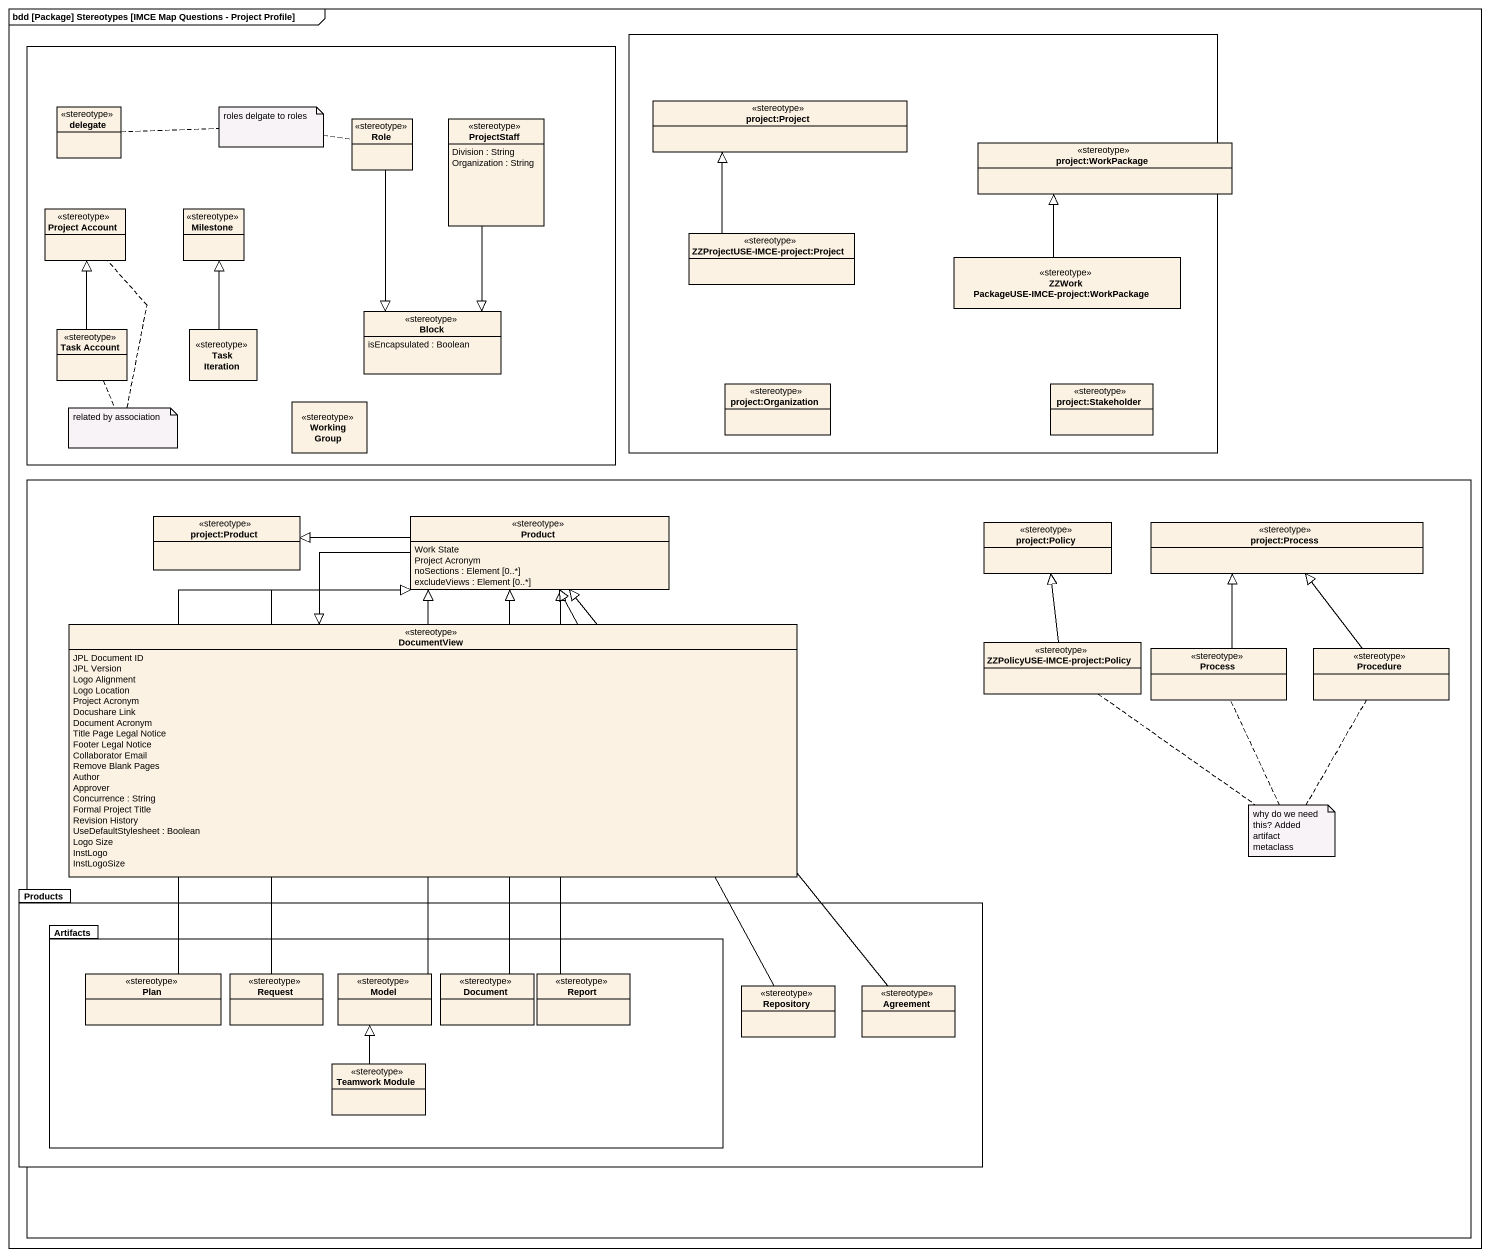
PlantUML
@startuml
mainframe bdd [Package] Stereotypes [IMCE Map Questions - Project Profile]
hide circle
hide empty members
rectangle " " as rectangle1 {
  class "project:Project" as project_Project <<stereotype>>
  class "ZZProjectUSE-IMCE-project:Project" as ZZProjectUSE_IMCE_project <<stereotype>>
  class "ZZWork PackageUSE-IMCE-project:WorkPackage" as ZZWork_PackageUSE_IMCE <<stereotype>>
  class "project:Organization" as project_Organization <<stereotype>>
  class "project:Stakeholder" as project_Stakeholder <<stereotype>>
}
rectangle " " as rectangle2 {
  class delegate <<stereotype>>
  class Role <<stereotype>>
  class ProjectStaff <<stereotype>> {
    Division : String
    Organization : String
  }
  class "Project Account" as Project_Account <<stereotype>>
  class Milestone <<stereotype>>
  class Block <<stereotype>> {
    isEncapsulated : Boolean
  }
  class "Task Account" as Task_Account <<stereotype>>
  class "Task Iteration" as Task_Iteration <<stereotype>>
  class "Working Group" as Working_Group <<stereotype>>
}
class "project:WorkPackage" as project_WorkPackage <<stereotype>>
rectangle " " as rectangle3 {
  class "project:Product" as project_Product <<stereotype>>
  class Product <<stereotype>> {
    Work State
    Project Acronym
    noSections : Element [0..*]
    excludeViews : Element [0..*]
  }
  class "project:Policy" as project_Policy <<stereotype>>
  class "project:Process" as project_Process <<stereotype>>
  class DocumentView <<stereotype>> {
    JPL Document ID
    JPL Version
    Logo Alignment
    Logo Location
    Project Acronym
    Docushare Link
    Document Acronym
    Title Page Legal Notice
    Footer Legal Notice
    Collaborator Email
    Remove Blank Pages
    Author
    Approver
    Concurrence : String
    Formal Project Title
    Revision History
    UseDefaultStylesheet : Boolean
    Logo Size
    InstLogo
    InstLogoSize
  }
  class "ZZPolicyUSE-IMCE-project:Policy" as ZZPolicyUSE_IMCE_project <<stereotype>>
  class "Process" as Process_ <<stereotype>>
  class Procedure <<stereotype>>
}
package Products {
  package Artifacts {
    class Plan <<stereotype>>
    class Request <<stereotype>>
    class Model <<stereotype>>
    class Document <<stereotype>>
    class Report <<stereotype>>
    class "Teamwork Module" as Teamwork_Module <<stereotype>>
  }
  class Repository <<stereotype>>
  class Agreement <<stereotype>>
}
Role --|> Block
ProjectStaff --|> Block
ZZProjectUSE_IMCE_project -up-|> project_Project
ZZWork_PackageUSE_IMCE -up-|> project_WorkPackage
Task_Account -up-|> Project_Account
Task_Iteration -up-|> Milestone
Product -left-|> project_Product
Product --|> DocumentView
ZZPolicyUSE_IMCE_project -up-|> project_Policy
Process_ -up-|> project_Process
Procedure -up-|> project_Process
Plan -up-|> Product
Request -up-|> Product
Model -up-|> Product
Document -up-|> Product
Report -up-|> Product
Repository -up-|> Product
Agreement -up-|> Product
Teamwork_Module -up-|> Model
note as N1
  roles delgate to roles
end note
N1 .. delegate
N1 .. Role
note as N2
  related by association
end note
N2 .. Task_Account
N2 .. Project_Account
note as N3
  why do we need this? Added artifact metaclass
end note
N3 .. ZZPolicyUSE_IMCE_project
N3 .. Process_
N3 .. Procedure
@enduml
